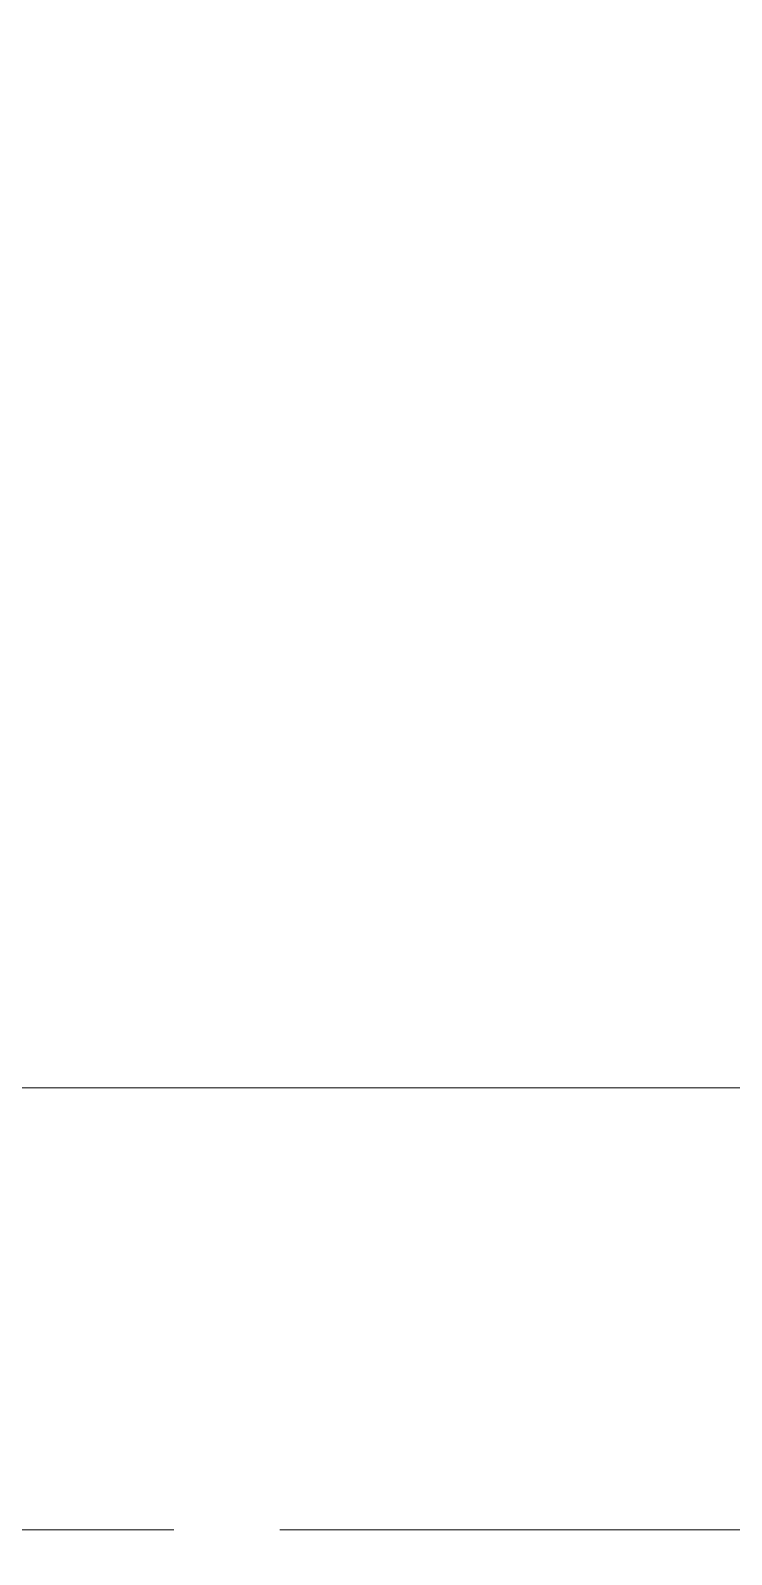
# Model space of a CAD drawing. Header units: millimetres. Extents: x -280308 to 6402717, y -14 to 2073074.
# Drawn here: x -36914 to -35129, y 485010 to 488889 of the extents above; entities that cross this region are included whole.
import ezdxf
from ezdxf.enums import TextEntityAlignment as Align

# ---------------------------------------------------------------- set-up
doc = ezdxf.new("R2010")
doc.units = ezdxf.units.MM
doc.linetypes.add('ACAD_ISO08W100', pattern=[36, 24, -3, 6, -3])
doc.layers.get('0').update_dxf_attribs({"lineweight": 0})
doc.layers.add('A-ANNOTATION', color=144, linetype='Continuous', lineweight=0)
doc.layers.add('A-TEXT', color=254, linetype='Continuous')
doc.styles.get("Standard").update_dxf_attribs({"font": 'arial.ttf'})

# ---------------------------------------------------------------- blocks, each defined once
blk = doc.blocks.new('A$C834590f0')
at = {"ltscale": 0.25}
blk.add_lwpolyline([(-55825, -7983.1), (-62214.7, -7983.1), (-62214.7, -13533.1), (-55825, -13533.1)], dxfattribs=at)
for radius, start, end in [(9350.4, 262.4048, 342.62601), (9450.4, 308.14117, 342.8156)]:
    blk.add_arc((-66998.6, -10741.1), radius, start, end, dxfattribs=at)
blk = doc.blocks.new('A$C286adef0')
at = {"ltscale": 0.25}
blk.add_blockref('A$C834590f0', (70322.8, -713.8), dxfattribs=at)
blk = doc.blocks.new('*U539')
at = {"layer": 'A-ANNOTATION', "linetype": 'ACAD_ISO08W100', "ltscale": 0.25}
blk.add_lwpolyline([(0, -7.641), (0, -228.348)], dxfattribs=at)
at = {"layer": 'A-TEXT'}
blk.add_attdef('N', text='', height=0.9, dxfattribs=at).set_placement((0, 2.75), align=Align.MIDDLE_CENTER)
blk = doc.blocks.new('A$Cf37525da')
at = {"color": 124, "xscale": -360.0000000000001, "yscale": 360.0000000000001, "zscale": 360.0000000000001, "rotation": 270}
blk.add_blockref('*U539', (4643.8, -13700), dxfattribs=at)
blk = doc.blocks.new('3')
at = {"ltscale": 0.25}
blk.add_blockref('A$C286adef0', (-46014.9, 500445.2), dxfattribs=at)
blk.add_blockref('A$Cf37525da', (22307.9, 498773.3), dxfattribs=at)

msp = doc.modelspace()

# ---------------------------------------------------------------- block references
msp.add_blockref('3', (0, 0))

doc.saveas('drawing.dxf')
